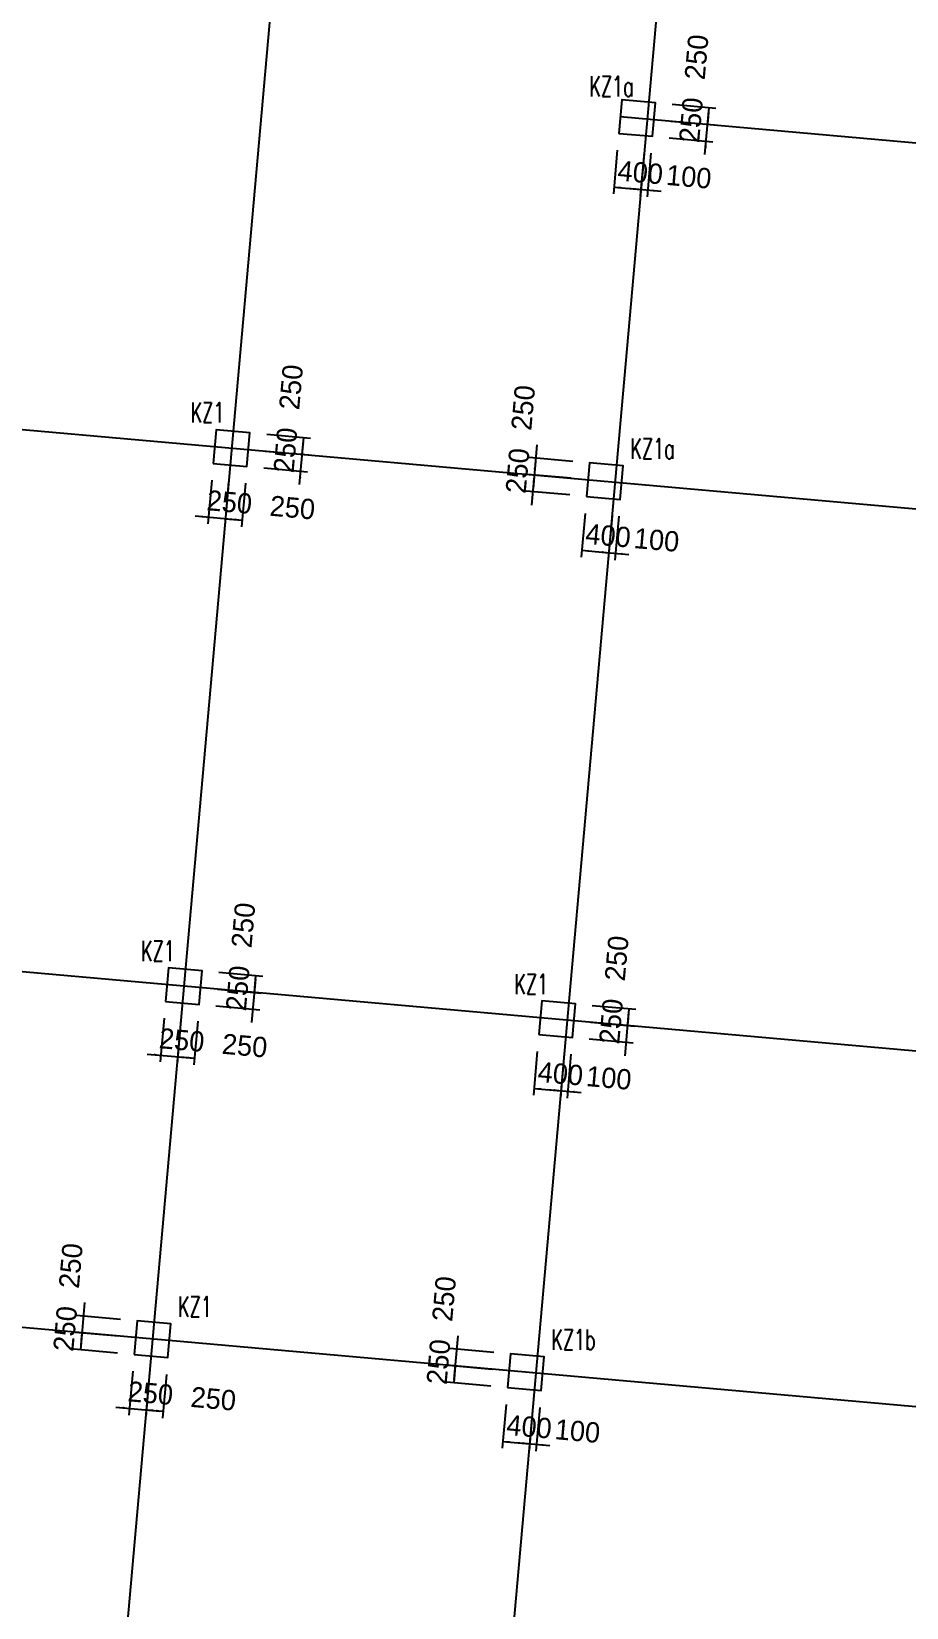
# Model space of a CAD drawing. Extents: x 387171 to 699106, y 11966 to 245688.
# Drawn here: x 577624 to 590582, y 57231 to 80573 of the extents above; entities that cross this region are included whole.
import ezdxf

# ---------------------------------------------------------------- set-up
doc = ezdxf.new("R2010")
doc.units = 0
doc.header["$LTSCALE"] = 100
doc.header["$MEASUREMENT"] = 0
for name, color, linetype in [('COLU', 7, 'Continuous'), ('DIM', 3, 'Continuous'), ('DOTE', 253, 'Continuous'), ('NUM', 7, 'Continuous')]:
    doc.layers.add(name, color=color, linetype=linetype)
doc.styles.add('hztxt', font='hztxt')
doc.styles.get("Standard").update_dxf_attribs({"font": 'standard'})
doc.dimstyles.get("Standard").update_dxf_attribs({"dimtxt": 300, "dimasz": 100, "dimexe": 100, "dimexo": 250, "dimgap": 100, "dimtad": 0, "dimtoh": 1, "dimdec": 0, "dimdsep": 46, "dimcen": 0.09, "dimclrt": 7, "dimadec": 0, "dimazin": 0, "dimtfac": 1, "dimtdec": 4, "dimtofl": 0, "dimtmove": 0, "dimatfit": 3, "dimfxl": 1, "dimtolj": 1, "dimtzin": 0, "dimarcsym": 0})

# ---------------------------------------------------------------- blocks, each defined once
blk = doc.blocks.new('*D2655')
at = {"layer": 'DIM', "color": 0, "linetype": 'ByBlock', "lineweight": -2}
for p, q in [((586299, 78815), (586242, 78168)), ((586698, 78780), (586640, 78133)), ((586251, 78268), (586649, 78232))]:
    blk.add_line(p, q, dxfattribs=at)
for points in [[(586251, 78268), (586352, 78275), (586349, 78242)], [(586649, 78232), (586548, 78224), (586551, 78258)]]:
    blk.add_solid(points, dxfattribs=at)
at = {"layer": 'DIM', "color": 7, "linetype": 'Continuous', "lineweight": -2, "insert": (586641, 78484), "char_height": 300, "width": 576.67, "attachment_point": 5, "rotation": 354.9316, "style": 'hztxt'}
blk.add_mtext('400', dxfattribs=at)
blk = doc.blocks.new('*D2251')
at = {"layer": 'DIM', "color": 0, "linetype": 'ByBlock', "lineweight": -2}
for p, q in [((586698, 78780), (586640, 78133)), ((586797, 78771), (586740, 78124)), ((586450, 78250), (586948, 78206))]:
    blk.add_line(p, q, dxfattribs=at)
for points in [[(586649, 78232), (586548, 78224), (586551, 78258)], [(586749, 78223), (586850, 78231), (586847, 78198)]]:
    blk.add_solid(points, dxfattribs=at)
at = {"layer": 'DIM', "color": 7, "linetype": 'Continuous', "lineweight": -2, "insert": (587359, 78420), "char_height": 300, "width": 476.67, "attachment_point": 5, "rotation": 354.9316, "style": 'hztxt'}
blk.add_mtext('100', dxfattribs=at)
blk = doc.blocks.new('*D1773')
at = {"layer": 'DIM', "color": 0, "linetype": 'ByBlock', "lineweight": -2}
for p, q in [((587598, 78750), (587656, 79398)), ((587090, 79247), (587738, 79190)), ((587068, 78998), (587716, 78941))]:
    blk.add_line(p, q, dxfattribs=at)
for points in [[(587638, 79199), (587630, 79300), (587664, 79297)], [(587616, 78950), (587624, 78848), (587591, 78851)]]:
    blk.add_solid(points, dxfattribs=at)
at = {"layer": 'DIM', "color": 7, "linetype": 'Continuous', "lineweight": -2, "insert": (587393, 79261), "char_height": 300, "width": 566.67, "attachment_point": 5, "rotation": 84.9316, "style": 'hztxt'}
blk.add_mtext('250', dxfattribs=at)
blk = doc.blocks.new('*D1367')
at = {"layer": 'DIM', "color": 0, "linetype": 'ByBlock', "lineweight": -2}
for p, q in [((587112, 79496), (587760, 79439)), ((587638, 79199), (587660, 79448)), ((587090, 79247), (587738, 79190))]:
    blk.add_line(p, q, dxfattribs=at)
for points in [[(587660, 79448), (587668, 79347), (587635, 79349)], [(587638, 79199), (587630, 79300), (587664, 79297)]]:
    blk.add_solid(points, dxfattribs=at)
at = {"layer": 'DIM', "color": 7, "linetype": 'Continuous', "lineweight": -2, "insert": (587475, 80193), "char_height": 300, "width": 566.67, "attachment_point": 5, "rotation": 84.9316, "style": 'hztxt'}
blk.add_mtext('250', dxfattribs=at)
blk = doc.blocks.new('*D2935')
at = {"layer": 'DIM', "color": 0, "linetype": 'ByBlock', "lineweight": -2}
for p, q in [((585639, 74206), (584992, 74263)), ((585109, 74453), (585052, 73806)), ((585617, 73957), (584970, 74014))]:
    blk.add_line(p, q, dxfattribs=at)
for points in [[(585091, 74254), (585084, 74355), (585117, 74352)], [(585069, 74005), (585077, 73904), (585044, 73907)]]:
    blk.add_solid(points, dxfattribs=at)
at = {"layer": 'DIM', "color": 7, "linetype": 'Continuous', "lineweight": -2, "insert": (584907, 75000), "char_height": 300, "width": 566.67, "attachment_point": 5, "rotation": 84.9316, "style": 'hztxt'}
blk.add_mtext('250', dxfattribs=at)
blk = doc.blocks.new('*D2542')
at = {"layer": 'DIM', "color": 0, "linetype": 'ByBlock', "lineweight": -2}
for p, q in [((585617, 73957), (584970, 74014)), ((585087, 74204), (585030, 73557)), ((585595, 73708), (584948, 73765))]:
    blk.add_line(p, q, dxfattribs=at)
for points in [[(585069, 74005), (585062, 74106), (585095, 74103)], [(585047, 73756), (585055, 73655), (585022, 73658)]]:
    blk.add_solid(points, dxfattribs=at)
at = {"layer": 'DIM', "color": 7, "linetype": 'Continuous', "lineweight": -2, "insert": (584824, 74067), "char_height": 300, "width": 566.67, "attachment_point": 5, "rotation": 84.9316, "style": 'hztxt'}
blk.add_mtext('250', dxfattribs=at)
blk = doc.blocks.new('*D2466')
at = {"layer": 'DIM', "color": 0, "linetype": 'ByBlock', "lineweight": -2}
for p, q in [((585822, 73436), (585765, 72789)), ((586221, 73401), (586163, 72754)), ((585774, 72889), (586172, 72853))]:
    blk.add_line(p, q, dxfattribs=at)
for points in [[(585774, 72889), (585875, 72896), (585872, 72863)], [(586172, 72853), (586071, 72846), (586074, 72879)]]:
    blk.add_solid(points, dxfattribs=at)
at = {"layer": 'DIM', "color": 7, "linetype": 'Continuous', "lineweight": -2, "insert": (586164, 73105), "char_height": 300, "width": 576.67, "attachment_point": 5, "rotation": 354.9316, "style": 'hztxt'}
blk.add_mtext('400', dxfattribs=at)
blk = doc.blocks.new('*D2034')
at = {"layer": 'DIM', "color": 0, "linetype": 'ByBlock', "lineweight": -2}
for p, q in [((586221, 73401), (586163, 72754)), ((586320, 73392), (586263, 72745)), ((585973, 72871), (586471, 72827))]:
    blk.add_line(p, q, dxfattribs=at)
for points in [[(586172, 72853), (586071, 72846), (586074, 72879)], [(586272, 72844), (586373, 72852), (586370, 72819)]]:
    blk.add_solid(points, dxfattribs=at)
at = {"layer": 'DIM', "color": 7, "linetype": 'Continuous', "lineweight": -2, "insert": (586882, 73041), "char_height": 300, "width": 476.67, "attachment_point": 5, "rotation": 354.9316, "style": 'hztxt'}
blk.add_mtext('100', dxfattribs=at)
blk = doc.blocks.new('*D1504')
at = {"layer": 'DIM', "color": 0, "linetype": 'ByBlock', "lineweight": -2}
for p, q in [((580294, 73927), (580236, 73279)), ((580543, 73905), (580485, 73257)), ((580046, 73397), (580693, 73339))]:
    blk.add_line(p, q, dxfattribs=at)
for points in [[(580245, 73379), (580144, 73371), (580147, 73404)], [(580494, 73357), (580595, 73365), (580592, 73331)]]:
    blk.add_solid(points, dxfattribs=at)
at = {"layer": 'DIM', "color": 7, "linetype": 'Continuous', "lineweight": -2, "insert": (580556, 73602), "char_height": 300, "width": 566.67, "attachment_point": 5, "rotation": 354.9316, "style": 'hztxt'}
blk.add_mtext('250', dxfattribs=at)
blk = doc.blocks.new('*D1082')
at = {"layer": 'DIM', "color": 0, "linetype": 'ByBlock', "lineweight": -2}
for p, q in [((580543, 73905), (580485, 73257)), ((580792, 73883), (580734, 73235)), ((580494, 73357), (580743, 73335))]:
    blk.add_line(p, q, dxfattribs=at)
for points in [[(580494, 73357), (580595, 73365), (580592, 73331)], [(580743, 73335), (580642, 73327), (580645, 73360)]]:
    blk.add_solid(points, dxfattribs=at)
at = {"layer": 'DIM', "color": 7, "linetype": 'Continuous', "lineweight": -2, "insert": (581489, 73520), "char_height": 300, "width": 566.67, "attachment_point": 5, "rotation": 354.9316, "style": 'hztxt'}
blk.add_mtext('250', dxfattribs=at)
blk = doc.blocks.new('*D619')
at = {"layer": 'DIM', "color": 0, "linetype": 'ByBlock', "lineweight": -2}
for p, q in [((581593, 73862), (581651, 74509)), ((581085, 74359), (581732, 74301)), ((581063, 74110), (581710, 74052))]:
    blk.add_line(p, q, dxfattribs=at)
for points in [[(581633, 74310), (581625, 74411), (581658, 74408)], [(581611, 74061), (581619, 73960), (581585, 73963)]]:
    blk.add_solid(points, dxfattribs=at)
at = {"layer": 'DIM', "color": 7, "linetype": 'Continuous', "lineweight": -2, "insert": (581387, 74372), "char_height": 300, "width": 566.67, "attachment_point": 5, "rotation": 84.9316, "style": 'hztxt'}
blk.add_mtext('250', dxfattribs=at)
blk = doc.blocks.new('*D217')
at = {"layer": 'DIM', "color": 0, "linetype": 'ByBlock', "lineweight": -2}
for p, q in [((581107, 74608), (581755, 74550)), ((581633, 74310), (581655, 74559)), ((581085, 74359), (581732, 74301))]:
    blk.add_line(p, q, dxfattribs=at)
for points in [[(581655, 74559), (581663, 74458), (581630, 74461)], [(581633, 74310), (581625, 74411), (581658, 74408)]]:
    blk.add_solid(points, dxfattribs=at)
at = {"layer": 'DIM', "color": 7, "linetype": 'Continuous', "lineweight": -2, "insert": (581470, 75305), "char_height": 300, "width": 566.67, "attachment_point": 5, "rotation": 84.9316, "style": 'hztxt'}
blk.add_mtext('250', dxfattribs=at)
blk = doc.blocks.new('*D98')
at = {"layer": 'DIM', "color": 0, "linetype": 'ByBlock', "lineweight": -2}
for p, q in [((579587, 65958), (579530, 65311)), ((579836, 65936), (579779, 65289)), ((579339, 65428), (579987, 65370))]:
    blk.add_line(p, q, dxfattribs=at)
for points in [[(579538, 65410), (579437, 65402), (579440, 65436)], [(579787, 65388), (579889, 65396), (579886, 65363)]]:
    blk.add_solid(points, dxfattribs=at)
at = {"layer": 'DIM', "color": 7, "linetype": 'Continuous', "lineweight": -2, "insert": (579850, 65634), "char_height": 300, "width": 566.67, "attachment_point": 5, "rotation": 354.9316, "style": 'hztxt'}
blk.add_mtext('250', dxfattribs=at)
blk = doc.blocks.new('*D13')
at = {"layer": 'DIM', "color": 0, "linetype": 'ByBlock', "lineweight": -2}
for p, q in [((579836, 65936), (579779, 65289)), ((580085, 65914), (580028, 65266)), ((579787, 65388), (580037, 65366))]:
    blk.add_line(p, q, dxfattribs=at)
for points in [[(579787, 65388), (579889, 65396), (579886, 65363)], [(580037, 65366), (579935, 65358), (579938, 65391)]]:
    blk.add_solid(points, dxfattribs=at)
at = {"layer": 'DIM', "color": 7, "linetype": 'Continuous', "lineweight": -2, "insert": (580782, 65551), "char_height": 300, "width": 566.67, "attachment_point": 5, "rotation": 354.9316, "style": 'hztxt'}
blk.add_mtext('250', dxfattribs=at)
blk = doc.blocks.new('*D2622')
at = {"layer": 'DIM', "color": 0, "linetype": 'ByBlock', "lineweight": -2}
for p, q in [((580886, 65893), (580944, 66541)), ((580378, 66390), (581026, 66332)), ((580356, 66141), (581004, 66083))]:
    blk.add_line(p, q, dxfattribs=at)
for points in [[(580926, 66341), (580918, 66442), (580952, 66439)], [(580904, 66092), (580912, 65991), (580879, 65994)]]:
    blk.add_solid(points, dxfattribs=at)
at = {"layer": 'DIM', "color": 7, "linetype": 'Continuous', "lineweight": -2, "insert": (580681, 66403), "char_height": 300, "width": 566.67, "attachment_point": 5, "rotation": 84.9316, "style": 'hztxt'}
blk.add_mtext('250', dxfattribs=at)
blk = doc.blocks.new('*D2164')
at = {"layer": 'DIM', "color": 0, "linetype": 'ByBlock', "lineweight": -2}
for p, q in [((580400, 66639), (581048, 66581)), ((580926, 66341), (580948, 66590)), ((580378, 66390), (581026, 66332))]:
    blk.add_line(p, q, dxfattribs=at)
for points in [[(580948, 66590), (580956, 66489), (580923, 66492)], [(580926, 66341), (580918, 66442), (580952, 66439)]]:
    blk.add_solid(points, dxfattribs=at)
at = {"layer": 'DIM', "color": 7, "linetype": 'Continuous', "lineweight": -2, "insert": (580763, 67336), "char_height": 300, "width": 566.67, "attachment_point": 5, "rotation": 84.9316, "style": 'hztxt'}
blk.add_mtext('250', dxfattribs=at)
blk = doc.blocks.new('*D2121')
at = {"layer": 'DIM', "color": 0, "linetype": 'ByBlock', "lineweight": -2}
for p, q in [((585115, 65468), (585058, 64820)), ((585514, 65432), (585456, 64785)), ((585067, 64920), (585465, 64885))]:
    blk.add_line(p, q, dxfattribs=at)
for points in [[(585067, 64920), (585168, 64928), (585165, 64895)], [(585465, 64885), (585364, 64877), (585367, 64910)]]:
    blk.add_solid(points, dxfattribs=at)
at = {"layer": 'DIM', "color": 7, "linetype": 'Continuous', "lineweight": -2, "insert": (585458, 65136), "char_height": 300, "width": 576.67, "attachment_point": 5, "rotation": 354.9316, "style": 'hztxt'}
blk.add_mtext('400', dxfattribs=at)
blk = doc.blocks.new('*D1657')
at = {"layer": 'DIM', "color": 0, "linetype": 'ByBlock', "lineweight": -2}
for p, q in [((585514, 65432), (585456, 64785)), ((585613, 65424), (585556, 64776)), ((585266, 64902), (585764, 64858))]:
    blk.add_line(p, q, dxfattribs=at)
for points in [[(585465, 64885), (585364, 64877), (585367, 64910)], [(585565, 64876), (585666, 64884), (585663, 64850)]]:
    blk.add_solid(points, dxfattribs=at)
at = {"layer": 'DIM', "color": 7, "linetype": 'Continuous', "lineweight": -2, "insert": (586175, 65073), "char_height": 300, "width": 476.67, "attachment_point": 5, "rotation": 354.9316, "style": 'hztxt'}
blk.add_mtext('100', dxfattribs=at)
blk = doc.blocks.new('*D1250')
at = {"layer": 'DIM', "color": 0, "linetype": 'ByBlock', "lineweight": -2}
for p, q in [((585907, 65900), (586554, 65842)), ((586415, 65403), (586472, 66050)), ((585884, 65651), (586532, 65593))]:
    blk.add_line(p, q, dxfattribs=at)
for points in [[(586454, 65851), (586447, 65952), (586480, 65949)], [(586432, 65602), (586440, 65501), (586407, 65504)]]:
    blk.add_solid(points, dxfattribs=at)
at = {"layer": 'DIM', "color": 7, "linetype": 'Continuous', "lineweight": -2, "insert": (586209, 65913), "char_height": 300, "width": 566.67, "attachment_point": 5, "rotation": 84.9316, "style": 'hztxt'}
blk.add_mtext('250', dxfattribs=at)
blk = doc.blocks.new('*D1151')
at = {"layer": 'DIM', "color": 0, "linetype": 'ByBlock', "lineweight": -2}
for p, q in [((585929, 66149), (586576, 66091)), ((586454, 65851), (586477, 66100)), ((585907, 65900), (586554, 65842))]:
    blk.add_line(p, q, dxfattribs=at)
for points in [[(586477, 66100), (586484, 65999), (586451, 66002)], [(586454, 65851), (586447, 65952), (586480, 65949)]]:
    blk.add_solid(points, dxfattribs=at)
at = {"layer": 'DIM', "color": 7, "linetype": 'Continuous', "lineweight": -2, "insert": (586292, 66846), "char_height": 300, "width": 566.67, "attachment_point": 5, "rotation": 84.9316, "style": 'hztxt'}
blk.add_mtext('250', dxfattribs=at)
blk = doc.blocks.new('*D1028')
at = {"layer": 'DIM', "color": 0, "linetype": 'ByBlock', "lineweight": -2}
for p, q in [((583939, 61255), (583881, 60608)), ((584469, 61007), (583821, 61065)), ((584447, 60758), (583799, 60816))]:
    blk.add_line(p, q, dxfattribs=at)
for points in [[(583921, 61056), (583913, 61157), (583946, 61154)], [(583899, 60807), (583907, 60706), (583873, 60709)]]:
    blk.add_solid(points, dxfattribs=at)
at = {"layer": 'DIM', "color": 7, "linetype": 'Continuous', "lineweight": -2, "insert": (583736, 61802), "char_height": 300, "width": 566.67, "attachment_point": 5, "rotation": 84.9316, "style": 'hztxt'}
blk.add_mtext('250', dxfattribs=at)
blk = doc.blocks.new('*D939')
at = {"layer": 'DIM', "color": 0, "linetype": 'ByBlock', "lineweight": -2}
for p, q in [((584447, 60758), (583799, 60816)), ((583899, 60807), (583877, 60558)), ((584425, 60509), (583777, 60567))]:
    blk.add_line(p, q, dxfattribs=at)
for points in [[(583899, 60807), (583907, 60706), (583873, 60709)], [(583877, 60558), (583869, 60659), (583902, 60656)]]:
    blk.add_solid(points, dxfattribs=at)
at = {"layer": 'DIM', "color": 7, "linetype": 'Continuous', "lineweight": -2, "insert": (583653, 60869), "char_height": 300, "width": 566.67, "attachment_point": 5, "rotation": 84.9316, "style": 'hztxt'}
blk.add_mtext('250', dxfattribs=at)
blk = doc.blocks.new('*D542')
at = {"layer": 'DIM', "color": 0, "linetype": 'ByBlock', "lineweight": -2}
for p, q in [((584652, 60238), (584594, 59591)), ((585050, 60203), (584993, 59556)), ((584603, 59690), (585001, 59655))]:
    blk.add_line(p, q, dxfattribs=at)
for points in [[(584603, 59690), (584704, 59698), (584701, 59665)], [(585001, 59655), (584900, 59647), (584903, 59681)]]:
    blk.add_solid(points, dxfattribs=at)
at = {"layer": 'DIM', "color": 7, "linetype": 'Continuous', "lineweight": -2, "insert": (584994, 59907), "char_height": 300, "width": 576.67, "attachment_point": 5, "rotation": 354.9316, "style": 'hztxt'}
blk.add_mtext('400', dxfattribs=at)
blk = doc.blocks.new('*D81')
at = {"layer": 'DIM', "color": 0, "linetype": 'ByBlock', "lineweight": -2}
for p, q in [((585050, 60203), (584993, 59556)), ((585150, 60194), (585092, 59547)), ((584802, 59673), (585300, 59629))]:
    blk.add_line(p, q, dxfattribs=at)
for points in [[(585001, 59655), (584900, 59647), (584903, 59681)], [(585101, 59646), (585202, 59654), (585199, 59621)]]:
    blk.add_solid(points, dxfattribs=at)
at = {"layer": 'DIM', "color": 7, "linetype": 'Continuous', "lineweight": -2, "insert": (585711, 59843), "char_height": 300, "width": 476.67, "attachment_point": 5, "rotation": 354.9316, "style": 'hztxt'}
blk.add_mtext('100', dxfattribs=at)
blk = doc.blocks.new('*D51')
at = {"layer": 'DIM', "color": 0, "linetype": 'ByBlock', "lineweight": -2}
for p, q in [((578410, 61746), (578353, 61098)), ((578940, 61498), (578293, 61555)), ((578918, 61249), (578271, 61306))]:
    blk.add_line(p, q, dxfattribs=at)
for points in [[(578393, 61546), (578385, 61647), (578418, 61644)], [(578371, 61297), (578378, 61196), (578345, 61199)]]:
    blk.add_solid(points, dxfattribs=at)
at = {"layer": 'DIM', "color": 7, "linetype": 'Continuous', "lineweight": -2, "insert": (578208, 62292), "char_height": 300, "width": 566.67, "attachment_point": 5, "rotation": 84.9316, "style": 'hztxt'}
blk.add_mtext('250', dxfattribs=at)
blk = doc.blocks.new('*D2612')
at = {"layer": 'DIM', "color": 0, "linetype": 'ByBlock', "lineweight": -2}
for p, q in [((578918, 61249), (578271, 61306)), ((578371, 61297), (578348, 61048)), ((578896, 61000), (578249, 61057))]:
    blk.add_line(p, q, dxfattribs=at)
for points in [[(578371, 61297), (578378, 61196), (578345, 61199)], [(578348, 61048), (578341, 61149), (578374, 61146)]]:
    blk.add_solid(points, dxfattribs=at)
at = {"layer": 'DIM', "color": 7, "linetype": 'Continuous', "lineweight": -2, "insert": (578125, 61360), "char_height": 300, "width": 566.67, "attachment_point": 5, "rotation": 84.9316, "style": 'hztxt'}
blk.add_mtext('250', dxfattribs=at)
blk = doc.blocks.new('*D2218')
at = {"layer": 'DIM', "color": 0, "linetype": 'ByBlock', "lineweight": -2}
for p, q in [((579123, 60729), (579066, 60081)), ((579372, 60707), (579315, 60059)), ((578875, 60198), (579523, 60141))]:
    blk.add_line(p, q, dxfattribs=at)
for points in [[(579075, 60181), (578974, 60173), (578977, 60206)], [(579324, 60159), (579425, 60166), (579422, 60133)]]:
    blk.add_solid(points, dxfattribs=at)
at = {"layer": 'DIM', "color": 7, "linetype": 'Continuous', "lineweight": -2, "insert": (579386, 60404), "char_height": 300, "width": 566.67, "attachment_point": 5, "rotation": 354.9316, "style": 'hztxt'}
blk.add_mtext('250', dxfattribs=at)
blk = doc.blocks.new('*D2125')
at = {"layer": 'DIM', "color": 0, "linetype": 'ByBlock', "lineweight": -2}
for p, q in [((579372, 60707), (579315, 60059)), ((579621, 60684), (579564, 60037)), ((579324, 60159), (579573, 60137))]:
    blk.add_line(p, q, dxfattribs=at)
for points in [[(579324, 60159), (579425, 60166), (579422, 60133)], [(579573, 60137), (579472, 60129), (579475, 60162)]]:
    blk.add_solid(points, dxfattribs=at)
at = {"layer": 'DIM', "color": 7, "linetype": 'Continuous', "lineweight": -2, "insert": (580318, 60321), "char_height": 300, "width": 566.67, "attachment_point": 5, "rotation": 354.9316, "style": 'hztxt'}
blk.add_mtext('250', dxfattribs=at)

msp = doc.modelspace()

# ---------------------------------------------------------------- linework, layer by layer
at = {"layer": 'COLU'}
for points in [[(586321.2, 79064.4), (586819.3, 79020.2), (586863.5, 79518.3), (586365.4, 79562.4)], [(580315.9, 74175.8), (580813.9, 74131.7), (580858.1, 74629.7), (580360.1, 74673.9)], [(585844.2, 73685.5), (586342.2, 73641.3), (586386.4, 74139.4), (585888.4, 74183.6)], [(579609.1, 66207.1), (580107.2, 66162.9), (580151.3, 66661), (579653.3, 66705.2)], [(585137.4, 65716.8), (585635.5, 65672.6), (585679.6, 66170.7), (585181.6, 66214.8)], [(584673.6, 60487.3), (585171.7, 60443.2), (585215.8, 60941.2), (584717.8, 60985.4)]]:
    msp.add_lwpolyline(points, close=True, dxfattribs=at)
at = {"layer": 'COLU', "color": 30}
msp.add_lwpolyline([(579145.3, 60977.6), (579643.4, 60933.5), (579687.5, 61431.5), (579189.5, 61475.7)], close=True, dxfattribs=at)
at = {"layer": 'DOTE'}
for p, q in [((582327.4, 94025.7), (578097.3, 46331.5)), ((588027.2, 93771.2), (583775, 45828)), ((586343.3, 79313.4), (664486.6, 72382.8)), ((569231.6, 75409.9), (664009.5, 67003.9)), ((598855.8, 64751.1), (495312.2, 73934.5)), ((662839, 53805.8), (502916.7, 67989.4))]:
    msp.add_line(p, q, dxfattribs=at)

# ---------------------------------------------------------------- texts
at = {"layer": 'NUM', "color": 200, "width": 0.7}
for s, p in [('KZ1a', (585884.7, 79611.3)), ('KZ1', (579979.5, 74780.2)), ('KZ1a', (586492.5, 74245.5)), ('KZ1', (579245.9, 66803.7)), ('KZ1', (584774.2, 66313.4)), ('KZ1', (579793.6, 61537.6))]:
    msp.add_text(s, height=300, dxfattribs=at).set_placement(p)
at = {"layer": 'NUM', "color": 30, "width": 0.7}
msp.add_text('KZ1b', height=300, dxfattribs=at).set_placement((585321.9, 61047.3))

# ---------------------------------------------------------------- dimensions: what is measured, and where the dimension line sits
at = {"layer": 'DIM', "color": 200}
for p1, p2, picture, middle in [((586841.4, 79269.3), (586863.5, 79518.3), '*D1367', (587430.6, 79686.9)), ((586819.3, 79020.2), (586841.4, 79269.3), '*D1773', (587347.9, 78754.4)), ((586321.2, 79064.4), (586719.7, 79029.1), '*D2655', (586055.4, 78535.8)), ((586719.7, 79029.1), (586819.3, 79020.2), '*D2251', (586971.8, 78454.5)), ((580836, 74380.7), (580858.1, 74629.7), '*D217', (581425.2, 74798.3)), ((585888.4, 74183.6), (585866.3, 73934.5), '*D2935', (584861.7, 74493.5)), ((580813.9, 74131.7), (580836, 74380.7), '*D619', (581342.5, 73865.8)), ((585866.3, 73934.5), (585844.2, 73685.5), '*D2542', (584779, 73561.1)), ((580315.9, 74175.8), (580564.9, 74153.7), '*D1504', (580050.1, 73647.2)), ((580564.9, 74153.7), (580813.9, 74131.7), '*D1082', (580982.6, 73564.5)), ((585844.2, 73685.5), (586242.6, 73650.2), '*D2466', (585578.4, 73156.9)), ((586242.6, 73650.2), (586342.2, 73641.3), '*D2034', (586494.8, 73075.7)), ((580129.3, 66412), (580151.3, 66661), '*D2164', (580718.5, 66829.6)), ((585657.6, 65921.6), (585679.6, 66170.7), '*D1151', (586246.8, 66339.3)), ((580107.2, 66162.9), (580129.3, 66412), '*D2622', (580635.8, 65897.1)), ((579609.1, 66207.1), (579858.2, 66185), '*D98', (579343.3, 65678.5)), ((579858.2, 66185), (580107.2, 66162.9), '*D13', (580275.8, 65595.8)), ((585635.5, 65672.6), (585657.6, 65921.6), '*D1250', (586164.1, 65406.8)), ((585137.4, 65716.8), (585535.9, 65681.5), '*D2121', (584871.6, 65188.2)), ((585535.9, 65681.5), (585635.5, 65672.6), '*D1657', (585788, 65106.9)), ((579189.5, 61475.7), (579167.4, 61226.7), '*D51', (578162.9, 61785.7)), ((584717.8, 60985.4), (584695.7, 60736.3), '*D1028', (583691.2, 61295.4)), ((579167.4, 61226.7), (579145.3, 60977.6), '*D2612', (578080.2, 60853.2)), ((584695.7, 60736.3), (584673.6, 60487.3), '*D939', (583608.5, 60362.9)), ((579145.3, 60977.6), (579394.3, 60955.6), '*D2218', (578879.5, 60449.1)), ((579394.3, 60955.6), (579643.4, 60933.5), '*D2125', (579812, 60366.3)), ((584673.6, 60487.3), (585072.1, 60452), '*D542', (584407.8, 59958.7)), ((585072.1, 60452), (585171.7, 60443.2), '*D81', (585324.2, 59877.5))]:
    dim = msp.add_aligned_dim(p1=p1, p2=p2, distance=-800, dimstyle='Standard', dxfattribs=at)
    dim.commit()
    dim.dimension.update_dxf_attribs({"geometry": picture, "text_midpoint": middle})

doc.saveas('drawing.dxf')
